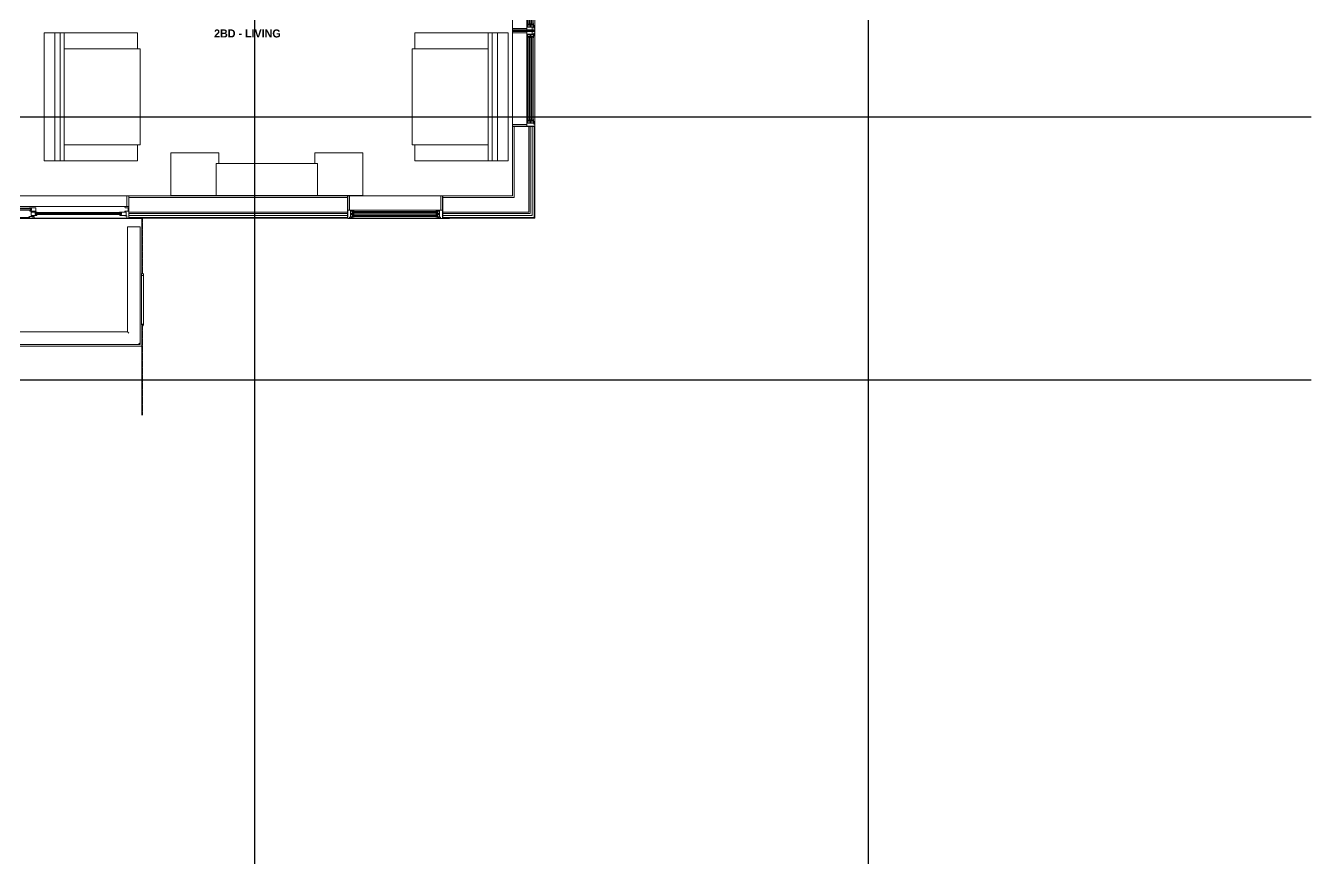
# Model space of a CAD drawing. Header units: inches. Extents: x -4093 to -1777, y 9773 to 12264.
# Drawn here: x -2259.3 to -1777.2, y 11007.9 to 11320.1 of the extents above; entities that cross this region are included whole.
import ezdxf

# ---------------------------------------------------------------- set-up
doc = ezdxf.new("R2010")
doc.units = ezdxf.units.IN
doc.header["$MEASUREMENT"] = 0
for name, pattern in [('Center 1_4_', [0.53125, 0.25, -0.09375, 0.09375, -0.09375]), ('Dash', [0.25, 0.125, -0.125]), ('Grid Line 1_2_', [0.875, 0.5, -0.125, 0.125, -0.125]), ('Hidden 1_8_', [0.1875, 0.125, -0.0625])]:
    doc.linetypes.add(name, pattern=pattern)
for name, color, linetype, lineweight in [('0-1', 7, 'Continuous', 5), ('0-2', 7, 'Continuous', 9), ('A-AREA-IDEN', 2, 'Continuous', 9), ('A-DETL-CNTR', 5, 'Center 1_4_', 9), ('A-DETL-GENF', 92, 'Continuous', 18), ('A-DETL-GENF-2', 92, 'Continuous', 9), ('A-DETL-GENF-HDLN', 1, 'Dash', 9), ('A-DETL-HDLN', 90, 'Hidden 1_8_', 9), ('A-DOOR', 31, 'Continuous', 18), ('A-DOOR-4', 31, 'Continuous', 9), ('A-DOOR-FRAM-2', 31, 'Continuous', 9), ('A-FLOR-1', 7, 'Continuous', 9), ('A-FLOR-2', 192, 'Continuous', 9), ('A-FLOR-HRAL', 11, 'Continuous', 9), ('A-GLAZ', 151, 'Continuous', 18), ('A-GLAZ-1', 151, 'Continuous', 9), ('A-GLAZ-2', 151, 'Continuous', 30), ('A-WALL', 113, 'Continuous', 18), ('A-WALL-3', 113, 'Continuous', 9), ('I-FURN', 30, 'Continuous', 9), ('I-FURN-1', 7, 'Continuous', 9), ('S-BEAM', 12, 'Continuous', 9), ('S-GRID-1', 1, 'Grid Line 1_2_', 30)]:
    doc.layers.add(name, color=color, linetype=linetype, lineweight=lineweight)
doc.styles.add('Century Gothic_B', font='GOTHICB.TTF', dxfattribs={"height": 3})

# ---------------------------------------------------------------- blocks, each defined once
blk = doc.blocks.new('Entertainment_Center_14771 - Entertainment_Center_14771-V36-BACKGROUND - 3RD FLOOR')
at = {"layer": 'I-FURN-1'}
for p, q in [((-18, 10), (-36, 10)), ((-36, 10), (-36, -6)), ((-34.85, 10.03), (-35.34, 10.03)), ((-35.34, 10.03), (-35.34, 10)), ((-34.85, 10), (-34.85, 10.03)), ((-18.66, 10.03), (-19.66, 10.03)), ((-19.66, 10.03), (-19.66, 10)), ((-18.66, 10), (-18.66, 10.03)), ((-18, 6), (-18, 10)), ((36, 10), (18, 10)), ((18, 10), (18, 6)), ((18.66, 10.03), (18.66, 10)), ((19.66, 10.03), (18.66, 10.03)), ((19.66, 10), (19.66, 10.03)), ((35.34, 10.03), (34.85, 10.03)), ((34.85, 10.03), (34.85, 10)), ((35.34, 10), (35.34, 10.03)), ((36, -6), (36, 10)), ((19, 6), (-19, 6)), ((-19, 6), (-19, -6)), ((19, -6), (19, 6)), ((-36, -6), (-19, -6)), ((-36, -6.13), (-36, -6)), ((-36, -6), (-19, -6)), ((-19, -6), (19, -6)), ((-19, -6.13), (-19, -6)), ((-19, -6), (19, -6)), ((19, -6.13), (-19, -6.13)), ((19, -6), (36, -6)), ((19, -6), (19, -6.13)), ((19, -6), (36, -6)), ((36, -6.13), (36, -6))]:
    blk.add_line(p, q, dxfattribs=at)
blk = doc.blocks.new('Couch-Both_Arms-Generic - 2-1352635-BACKGROUND - 3RD FLOOR')
at = {"layer": 'I-FURN'}
for p, q in [((-24, 13.5), (24, 13.5)), ((24, 13.5), (-24, 13.5)), ((-24, 13.5), (-24, 10)), ((-24, 11.5), (24, 11.5)), ((-24, 10), (-24, -17.5)), ((-24, 10), (24, 10)), ((-18, -17.5), (-18, 10)), ((18, 10), (18, -17.5)), ((24, 10), (24, 13.5)), ((24, -17.5), (24, 10)), ((-24, -17.5), (-18, -17.5)), ((-18, -17.5), (-18, -18.5)), ((-18, -18.5), (18, -18.5)), ((18, -18.5), (18, -17.5)), ((18, -17.5), (24, -17.5))]:
    blk.add_line(p, q, dxfattribs=at)
at = {"layer": 'I-FURN-1'}
for p, q in [((24, 17.5), (-24, 17.5)), ((-24, 17.5), (-24, 13.5)), ((24, 13.5), (24, 17.5))]:
    blk.add_line(p, q, dxfattribs=at)
blk = doc.blocks.new('Couch-Both_Arms-Generic - 2-1523460-BACKGROUND - 3RD FLOOR')
at = {"layer": 'I-FURN'}
for p, q in [((-24, 17.5), (-18, 17.5)), ((-24, -10), (-24, 17.5)), ((-18, 18.5), (18, 18.5)), ((-18, 17.5), (-18, 18.5)), ((-18, 17.5), (-18, -10)), ((18, 18.5), (18, 17.5)), ((18, 17.5), (24, 17.5)), ((18, -10), (18, 17.5)), ((24, 17.5), (24, -10)), ((-24, -10), (24, -10)), ((-24, -13.5), (-24, -10)), ((-24, -11.5), (24, -11.5)), ((-24, -13.5), (24, -13.5)), ((24, -13.5), (-24, -13.5)), ((24, -10), (24, -13.5))]:
    blk.add_line(p, q, dxfattribs=at)
at = {"layer": 'I-FURN-1'}
for p, q in [((-24, -17.5), (-24, -13.5)), ((24, -13.5), (24, -17.5)), ((24, -17.5), (-24, -17.5))]:
    blk.add_line(p, q, dxfattribs=at)
blk = doc.blocks.new('CTR - 1st Phase - Unit Layouts_rvt-1-BACKGROUND - 3RD FLOOR')
at = {"layer": 'A-FLOR-1'}
blk.add_line((-2291.45, 11256.26), (-2221.32, 11256.26), dxfattribs=at)
blk.add_line((-2291.45, 11256.26), (-2221.32, 11256.26), dxfattribs=at)
at = {"layer": '0-2'}
for name, p, rotation in [('Couch-Both_Arms-Generic - 2-1352635-BACKGROUND - 3RD FLOOR', (-2234.86, 11293.34), 89.99999999998053), ('Couch-Both_Arms-Generic - 2-1523460-BACKGROUND - 3RD FLOOR', (-2095.86, 11293.34), 89.99999999999646)]:
    blk.add_blockref(name, p, dxfattribs=dict(at, rotation=rotation))
blk.add_blockref('Entertainment_Center_14771 - Entertainment_Center_14771-V36-BACKGROUND - 3RD FLOOR', (-2168.87, 11262.39), dxfattribs=at)
blk = doc.blocks.new('CTR - 1st Phase - Structure_rvt-1-BACKGROUND - 3RD FLOOR')
at = {"layer": 'S-GRID-1'}
for p, q in [((-2173.32, 9772.61), (-2173.32, 12247.5)), ((-1943.32, 9772.61), (-1943.32, 12247.5)), ((-1777.25, 11285.79), (-4076.95, 11285.79)), ((-1777.25, 11187.19), (-4076.95, 11187.19))]:
    blk.add_line(p, q, dxfattribs=at)
blk = doc.blocks.new('Window-Double_Hung-Marvin-Essential - 1-WIDE _TEMP LOWER_ ESDH3066-3454269-BACKGROUND - 3RD FLOOR')
at = {"layer": 'A-DETL-GENF'}
for p, q in [((-19.25, -3.23), (-19.25, -3.19)), ((-19.25, -3.19), (-17.9, -3.19)), ((-17.75, -3.23), (-19.25, -3.23)), ((-17.9, -3.19), (-17.9, -3.08)), ((-17.9, -3.08), (-17.75, -3.08)), ((-16.72, -1.19), (-17.75, -1.19)), ((-17.75, -4.28), (-17.75, -1.19)), ((-17.75, -4.28), (-17.16, -4.28)), ((-17.08, -3.87), (-17.16, -4.28)), ((-17.08, -3.87), (-16.19, -3.87)), ((-16.85, -4.25), (-16.85, -3.87)), ((-16.3, -4.25), (-16.85, -4.25)), ((-16.72, -3.77), (-16.72, -1.19)), ((-16.38, -3.77), (-16.72, -3.77)), ((-16.56, -1.53), (-15.34, -1.53)), ((-16.56, -1.53), (-16.56, -2.47)), ((-15.34, -2.47), (-16.56, -2.47)), ((-16.56, -2.75), (-15.34, -2.75)), ((-16.56, -2.75), (-16.56, -3.69)), ((-15.34, -3.69), (-16.56, -3.69)), ((-16.38, -3.87), (-16.38, -3.77)), ((-16.18, -4.01), (-16.3, -4.01)), ((-16.3, -4.01), (-16.3, -4.25)), ((-16.19, -3.87), (-16.19, -3.97)), ((-16.19, -3.97), (-16.1, -3.97)), ((-16.18, -4.22), (-16.18, -4.01)), ((-16.18, -4.22), (-16.1, -4.22)), ((-16.1, -3.97), (-16.1, -4.22)), ((-15.28, -1.65), (-15.94, -1.65)), ((-15.94, -1.65), (-15.94, -2.37)), ((-15.94, -2.37), (-15.28, -2.37)), ((-15.28, -2.87), (-15.94, -2.87)), ((-15.94, -2.87), (-15.94, -3.59)), ((-15.94, -3.59), (-15.28, -3.59)), ((15.84, -1.66), (-15.84, -1.66)), ((-15.84, -1.66), (-15.84, -2.35)), ((15.84, -1.79), (-15.84, -1.79)), ((15.84, -2.23), (-15.84, -2.23)), ((15.84, -2.35), (-15.84, -2.35)), ((15.84, -2.88), (-15.84, -2.88)), ((-15.84, -2.88), (-15.84, -3.57)), ((15.84, -3.01), (-15.84, -3.01)), ((15.84, -3.45), (-15.84, -3.45)), ((15.84, -3.57), (-15.84, -3.57)), ((-15.54, -1.79), (-15.54, -2.23)), ((-15.54, -3.01), (-15.54, -3.45)), ((-15.34, -1.53), (-15.28, -1.59)), ((-15.34, -2.47), (-15.28, -2.41)), ((-15.34, -2.75), (-15.28, -2.81)), ((-15.34, -3.69), (-15.28, -3.63)), ((-15.28, -1.59), (-15.28, -1.65)), ((-15.28, -2.37), (-15.28, -2.41)), ((-15.28, -2.81), (-15.28, -2.87)), ((-15.28, -3.59), (-15.28, -3.63)), ((15.34, -1.53), (15.28, -1.59)), ((15.28, -1.59), (15.28, -1.65)), ((15.28, -1.65), (15.94, -1.65)), ((15.28, -2.37), (15.28, -2.41)), ((15.94, -2.37), (15.28, -2.37)), ((15.34, -2.47), (15.28, -2.41)), ((15.34, -2.75), (15.28, -2.81)), ((15.28, -2.81), (15.28, -2.87)), ((15.28, -2.87), (15.94, -2.87)), ((15.28, -3.59), (15.28, -3.63)), ((15.94, -3.59), (15.28, -3.59)), ((15.34, -3.69), (15.28, -3.63)), ((16.56, -1.53), (15.34, -1.53)), ((15.34, -2.47), (16.56, -2.47)), ((16.56, -2.75), (15.34, -2.75)), ((15.34, -3.69), (16.56, -3.69)), ((15.54, -1.79), (15.54, -2.23)), ((15.54, -3.01), (15.54, -3.45)), ((15.84, -1.66), (15.84, -2.35)), ((15.84, -2.88), (15.84, -3.57)), ((15.94, -1.65), (15.94, -2.37)), ((15.94, -2.87), (15.94, -3.59)), ((16.19, -3.97), (16.1, -3.97)), ((16.1, -3.97), (16.1, -4.22)), ((16.18, -4.22), (16.1, -4.22)), ((16.18, -4.22), (16.18, -4.01)), ((16.18, -4.01), (16.3, -4.01)), ((17.08, -3.87), (16.19, -3.87)), ((16.19, -3.87), (16.19, -3.97)), ((16.3, -4.01), (16.3, -4.25)), ((16.3, -4.25), (16.85, -4.25)), ((16.38, -3.87), (16.38, -3.77)), ((16.38, -3.77), (16.72, -3.77)), ((16.56, -1.53), (16.56, -2.47)), ((16.56, -2.75), (16.56, -3.69)), ((16.72, -3.77), (16.72, -1.19)), ((16.72, -1.19), (17.75, -1.19)), ((16.85, -4.25), (16.85, -3.87)), ((17.08, -3.87), (17.16, -4.28)), ((17.75, -4.28), (17.16, -4.28)), ((17.75, -4.28), (17.75, -1.19)), ((17.9, -3.08), (17.75, -3.08)), ((17.75, -3.23), (19.25, -3.23)), ((17.9, -3.19), (17.9, -3.08)), ((19.25, -3.19), (17.9, -3.19)), ((19.25, -3.23), (19.25, -3.19))]:
    blk.add_line(p, q, dxfattribs=at)
at = {"layer": 'A-DETL-GENF-HDLN'}
blk.add_line((16.1, -4.22), (-16.5, -4.22), dxfattribs=at)
at = {"layer": 'A-GLAZ'}
for p, q in [((-17.13, 4.19), (-17.75, 4.19)), ((-17.13, -1.16), (-17.13, 4.19)), ((17.12, 4.19), (17.75, 4.19)), ((17.12, 4.19), (17.12, -1.16))]:
    blk.add_line(p, q, dxfattribs=at)
at = {"layer": 'A-GLAZ-1'}
for p, q in [((-17.75, 4.19), (17.75, 4.19)), ((-17.75, -1.19), (17.75, -1.19)), ((17.75, -4.28), (-17.75, -4.28)), ((17.75, -4.19), (20.46, -4.19)), ((20.46, -4.25), (17.75, -4.25)), ((20.46, -4.19), (20.46, -4.25))]:
    blk.add_line(p, q, dxfattribs=at)
at = {"layer": 'A-GLAZ-2'}
for p, q in [((-17.75, -1.16), (-17.75, 4.19)), ((17.75, 4.19), (17.75, -1.16)), ((-17.75, -4.28), (-17.75, -1.19)), ((17.75, -1.19), (17.75, -4.28))]:
    blk.add_line(p, q, dxfattribs=at)
blk = doc.blocks.new('Window-Double_Hung-Marvin-Essential - 2-WIDE _TEMP ALL LOW_ ESDH3066-3454268-BACKGROUND - 3RD FLOOR')
at = {"layer": 'A-DETL-GENF'}
for p, q in [((-19.25, 3.23), (-19.25, 3.19)), ((-17.75, 3.23), (-19.25, 3.23)), ((-19.25, 3.19), (-17.9, 3.19)), ((-17.9, 3.19), (-17.9, 3.08)), ((-17.9, 3.08), (-17.75, 3.08)), ((-17.75, 4.28), (-17.16, 4.28)), ((-17.75, 4.28), (-17.75, 1.19)), ((-16.72, 1.19), (-17.75, 1.19)), ((-17.08, 3.87), (-17.16, 4.28)), ((-17.08, 3.87), (-16.19, 3.87)), ((-16.85, 4.25), (-16.85, 3.87)), ((-16.3, 4.25), (-16.85, 4.25)), ((-16.38, 3.77), (-16.72, 3.77)), ((-16.72, 3.77), (-16.72, 1.19)), ((-15.34, 3.69), (-16.56, 3.69)), ((-16.56, 2.75), (-16.56, 3.69)), ((-16.56, 2.75), (-15.34, 2.75)), ((-15.34, 2.47), (-16.56, 2.47)), ((-16.56, 1.53), (-16.56, 2.47)), ((-16.56, 1.53), (-15.34, 1.53)), ((-16.38, 3.87), (-16.38, 3.77)), ((-16.3, 4.01), (-16.3, 4.25)), ((-16.18, 4.01), (-16.3, 4.01)), ((-16.19, 3.97), (-16.1, 3.97)), ((-16.19, 3.87), (-16.19, 3.97)), ((-16.18, 4.22), (-16.1, 4.22)), ((-16.18, 4.22), (-16.18, 4.01)), ((-16.1, 3.97), (-16.1, 4.22)), ((-15.94, 2.87), (-15.94, 3.59)), ((-15.94, 3.59), (-15.28, 3.59)), ((-15.28, 2.87), (-15.94, 2.87)), ((-15.94, 1.65), (-15.94, 2.37)), ((-15.94, 2.37), (-15.28, 2.37)), ((-15.28, 1.65), (-15.94, 1.65)), ((15.84, 3.57), (-15.84, 3.57)), ((-15.84, 2.88), (-15.84, 3.57)), ((15.84, 3.45), (-15.84, 3.45)), ((15.84, 3.01), (-15.84, 3.01)), ((15.84, 2.88), (-15.84, 2.88)), ((15.84, 2.35), (-15.84, 2.35)), ((-15.84, 1.66), (-15.84, 2.35)), ((15.84, 2.23), (-15.84, 2.23)), ((15.84, 1.79), (-15.84, 1.79)), ((15.84, 1.66), (-15.84, 1.66)), ((-15.54, 3.01), (-15.54, 3.45)), ((-15.54, 1.79), (-15.54, 2.23)), ((-15.34, 3.69), (-15.28, 3.63)), ((-15.34, 2.75), (-15.28, 2.81)), ((-15.34, 2.47), (-15.28, 2.41)), ((-15.34, 1.53), (-15.28, 1.59)), ((-15.28, 3.59), (-15.28, 3.63)), ((-15.28, 2.81), (-15.28, 2.87)), ((-15.28, 2.37), (-15.28, 2.41)), ((-15.28, 1.59), (-15.28, 1.65)), ((15.34, 3.69), (15.28, 3.63)), ((15.28, 3.59), (15.28, 3.63)), ((15.94, 3.59), (15.28, 3.59)), ((15.28, 2.81), (15.28, 2.87)), ((15.28, 2.87), (15.94, 2.87)), ((15.34, 2.75), (15.28, 2.81)), ((15.34, 2.47), (15.28, 2.41)), ((15.28, 2.37), (15.28, 2.41)), ((15.94, 2.37), (15.28, 2.37)), ((15.28, 1.59), (15.28, 1.65)), ((15.28, 1.65), (15.94, 1.65)), ((15.34, 1.53), (15.28, 1.59)), ((15.34, 3.69), (16.56, 3.69)), ((16.56, 2.75), (15.34, 2.75)), ((15.34, 2.47), (16.56, 2.47)), ((16.56, 1.53), (15.34, 1.53)), ((15.54, 3.01), (15.54, 3.45)), ((15.54, 1.79), (15.54, 2.23)), ((15.84, 2.88), (15.84, 3.57)), ((15.84, 1.66), (15.84, 2.35)), ((15.94, 2.87), (15.94, 3.59)), ((15.94, 1.65), (15.94, 2.37)), ((16.18, 4.22), (16.1, 4.22)), ((16.1, 3.97), (16.1, 4.22)), ((16.19, 3.97), (16.1, 3.97)), ((16.18, 4.22), (16.18, 4.01)), ((16.18, 4.01), (16.3, 4.01)), ((16.19, 3.87), (16.19, 3.97)), ((17.08, 3.87), (16.19, 3.87)), ((16.3, 4.01), (16.3, 4.25)), ((16.3, 4.25), (16.85, 4.25)), ((16.38, 3.87), (16.38, 3.77)), ((16.38, 3.77), (16.72, 3.77)), ((16.56, 2.75), (16.56, 3.69)), ((16.56, 1.53), (16.56, 2.47)), ((16.72, 3.77), (16.72, 1.19)), ((16.72, 1.19), (17.75, 1.19)), ((16.85, 4.25), (16.85, 3.87)), ((17.08, 3.87), (17.16, 4.28)), ((17.75, 4.28), (17.16, 4.28)), ((17.75, 4.28), (17.75, 1.19)), ((17.75, 3.23), (19.25, 3.23)), ((17.9, 3.08), (17.75, 3.08)), ((17.9, 3.19), (17.9, 3.08)), ((19.25, 3.19), (17.9, 3.19)), ((19.25, 3.23), (19.25, 3.19))]:
    blk.add_line(p, q, dxfattribs=at)
at = {"layer": 'A-DETL-GENF-HDLN'}
blk.add_line((16.1, 4.22), (-16.5, 4.22), dxfattribs=at)
at = {"layer": 'A-GLAZ'}
for p, q in [((-17.13, 1.16), (-17.13, -4.19)), ((17.12, -4.19), (17.12, 1.16)), ((-17.13, -4.19), (-17.75, -4.19)), ((17.12, -4.19), (17.75, -4.19))]:
    blk.add_line(p, q, dxfattribs=at)
at = {"layer": 'A-GLAZ-1'}
for p, q in [((17.75, 4.28), (-17.75, 4.28)), ((-17.75, 1.19), (17.75, 1.19)), ((20.21, 4.25), (17.75, 4.25)), ((17.75, 4.19), (20.21, 4.19)), ((20.21, 4.19), (20.21, 4.25)), ((-17.75, -4.19), (17.75, -4.19))]:
    blk.add_line(p, q, dxfattribs=at)
at = {"layer": 'A-GLAZ-2'}
for p, q in [((-17.75, 4.28), (-17.75, 1.19)), ((-17.75, 1.16), (-17.75, -4.19)), ((17.75, 1.19), (17.75, 4.28)), ((17.75, -4.19), (17.75, 1.16))]:
    blk.add_line(p, q, dxfattribs=at)
blk = doc.blocks.new('Door-Sliding-Marvin-2_Panel_Patio_Door-Essential - LR-MARVIN ESSENTIAL SLIDING - 6_-0_X6_-10_ - 3RD FLOOR-3441016-BACKGROUND - 3RD FLOOR')
at = {"layer": 'A-DETL-GENF'}
for p, q in [((-37.25, 3.19), (-37.25, 3.23)), ((-35.75, 3.23), (-37.25, 3.23)), ((-35.91, 3.19), (-37.25, 3.19)), ((-35.91, 3.19), (-35.91, 3.08)), ((-35.75, 3.08), (-35.91, 3.08)), ((-35, 4.28), (-35.75, 4.28)), ((-35.75, 4.28), (-35.75, -0.19)), ((-35.5, 1.62), (-35.5, 0.25)), ((-35.5, 1.62), (-34.25, 1.62)), ((-35.5, 0.25), (-34.39, 0.25)), ((-35, 3.31), (-35, 4.28)), ((-34.25, 3.31), (-35, 3.31)), ((-34.81, 3.19), (-32.46, 3.19)), ((-34.81, 1.94), (-34.81, 3.19)), ((-32.41, 1.94), (-34.81, 1.94)), ((-34.39, 0.25), (-34.25, 0.1)), ((-34.25, 3.19), (-34.25, 3.31)), ((-34.25, 1.62), (-34.25, 1.94)), ((-34.25, -0.19), (-34.25, 0.1)), ((-32.38, 2.87), (-33.09, 2.87)), ((-33.09, 2.87), (-33.09, 2.12)), ((-33.09, 2.12), (-32.34, 2.12)), ((-32.98, 2.87), (-0.77, 2.87)), ((-32.98, 2.72), (-32.98, 2.87)), ((-32.98, 2.72), (-0.77, 2.72)), ((-32.98, 2.27), (-0.77, 2.27)), ((-32.98, 2.27), (-32.98, 2.12)), ((-32.98, 2.12), (-0.77, 2.12)), ((-32.87, 2.72), (-32.87, 2.27)), ((-32.61, 2.72), (-32.61, 2.27)), ((-32.46, 3.19), (-32.38, 2.87)), ((-32.34, 2), (-32.41, 1.94)), ((-32.34, 2.12), (-32.34, 2)), ((-0.66, 2.12), (-1.41, 2.12)), ((-1.41, 2.12), (-1.41, 2)), ((-1.41, 2), (-1.34, 1.94)), ((-1.29, 3.19), (-1.38, 2.87)), ((-1.38, 2.87), (-0.66, 2.87)), ((-1.34, 1.94), (0.87, 1.94)), ((0.87, 3.19), (-1.29, 3.19)), ((-1.14, 2.72), (-1.14, 2.27)), ((-0.88, 2.72), (-0.88, 2.27)), ((0.24, 1.82), (-0.88, 1.72)), ((-0.88, 0.25), (-0.88, 1.72)), ((-0.88, 1.5), (1.29, 1.5)), ((1.34, 0.25), (-0.88, 0.25)), ((-0.77, 2.72), (-0.77, 2.87)), ((-0.77, 2.27), (-0.77, 2.12)), ((-0.66, 2.87), (-0.66, 2.12)), ((-0.43, 1.68), (0.43, 1.76)), ((-0.43, 1.58), (-0.43, 1.68)), ((-0.24, 1.58), (-0.43, 1.58)), ((-0.24, 4.05), (-0.24, 3.53)), ((0.34, 4.05), (-0.24, 4.05)), ((-0.24, 3.53), (1.51, 3.53)), ((-0.24, 1.62), (0.87, 1.72)), ((-0.24, 1.62), (-0.24, 1.7)), ((-0.24, 1.51), (-0.24, 1.58)), ((0.24, 1.93), (0.24, 1.86)), ((0.24, 1.86), (0.43, 1.86)), ((0.24, 1.82), (0.24, 1.74)), ((0.6, 4.36), (0.34, 4.05)), ((0.43, 1.86), (0.43, 1.76)), ((1.35, 4.36), (0.6, 4.36)), ((0.66, 1.19), (0.66, 0.44)), ((1.37, 1.19), (0.66, 1.19)), ((0.66, 0.44), (1.41, 0.44)), ((0.77, 1.19), (33.04, 1.19)), ((0.77, 1.04), (0.77, 1.19)), ((0.77, 1.04), (33.04, 1.04)), ((0.77, 0.58), (33.04, 0.58)), ((0.77, 0.58), (0.77, 0.44)), ((0.77, 0.44), (33.04, 0.44)), ((0.87, 1.72), (0.87, 3.19)), ((0.88, 1.04), (0.88, 0.58)), ((1.14, 1.04), (1.14, 0.58)), ((1.29, 1.5), (1.37, 1.19)), ((1.41, 0.31), (1.34, 0.25)), ((1.35, 4.05), (1.35, 4.36)), ((1.35, 4.05), (1.51, 4.05)), ((1.41, 0.44), (1.41, 0.31)), ((1.51, 3.69), (1.51, 4.05)), ((1.71, 3.69), (1.51, 3.69)), ((1.51, 3.65), (1.75, 3.65)), ((1.51, 3.53), (1.51, 3.65)), ((1.64, 3.83), (1.64, 3.94)), ((1.75, 3.94), (1.64, 3.94)), ((1.64, 3.83), (1.71, 3.83)), ((1.71, 3.83), (1.71, 3.69)), ((1.75, 3.65), (1.75, 3.94)), ((33.16, 0.44), (32.41, 0.44)), ((32.41, 0.44), (32.41, 0.31)), ((32.41, 0.31), (32.47, 0.25)), ((32.52, 1.5), (32.44, 1.19)), ((32.44, 1.19), (33.16, 1.19)), ((32.47, 0.25), (34.84, 0.25)), ((34.84, 1.5), (32.52, 1.5)), ((32.68, 1.04), (32.68, 0.58)), ((32.93, 1.04), (32.93, 0.58)), ((33.01, 3.94), (33.12, 3.94)), ((33.01, 3.65), (33.01, 3.94)), ((33.25, 3.65), (33.01, 3.65)), ((33.04, 1.04), (33.04, 1.19)), ((33.04, 0.58), (33.04, 0.44)), ((33.12, 3.83), (33.05, 3.83)), ((33.05, 3.83), (33.05, 3.69)), ((33.05, 3.69), (33.25, 3.69)), ((33.12, 3.83), (33.12, 3.94)), ((33.16, 1.19), (33.16, 0.44)), ((33.25, 3.69), (33.25, 4.05)), ((33.41, 4.05), (33.25, 4.05)), ((33.25, 3.53), (33.25, 3.65)), ((35, 3.53), (33.25, 3.53)), ((33.41, 4.05), (33.41, 4.36)), ((33.41, 4.36), (34.16, 4.36)), ((34.16, 4.36), (34.42, 4.05)), ((34.25, 3.19), (34.25, 3.31)), ((34.25, 3.31), (35, 3.31)), ((34.81, 3.19), (34.25, 3.19)), ((34.81, 1.94), (34.25, 1.94)), ((34.25, 1.62), (34.25, 1.94)), ((35.5, 1.62), (34.25, 1.62)), ((34.39, 0.25), (34.25, 0.1)), ((34.25, -0.19), (34.25, 0.1)), ((35.5, 0.25), (34.39, 0.25)), ((34.42, 4.05), (35, 4.05)), ((34.81, 1.94), (34.81, 3.19)), ((34.84, 0.25), (34.84, 1.5)), ((35, 4.28), (35.75, 4.28)), ((35, 3.31), (35, 4.28)), ((35.5, 1.62), (35.5, 0.25)), ((35.75, 4.28), (35.75, -0.19)), ((35.75, 3.23), (37.25, 3.23)), ((35.75, 3.08), (35.9, 3.08)), ((35.9, 3.19), (35.9, 3.08)), ((35.9, 3.19), (37.25, 3.19)), ((37.25, 3.19), (37.25, 3.23)), ((-35.75, -0.19), (-34.25, -0.19)), ((35.75, -0.19), (34.25, -0.19))]:
    blk.add_line(p, q, dxfattribs=at)
at = {"layer": 'A-DETL-GENF-2'}
for p, q in [((-32.87, 2.72), (-32.87, 2.27)), ((-32.61, 2.72), (-32.61, 2.27))]:
    blk.add_line(p, q, dxfattribs=at)
at = {"layer": 'A-DETL-GENF-HDLN'}
blk.add_line((1.75, 3.94), (33.01, 3.94), dxfattribs=at)
at = {"layer": 'A-DOOR'}
for p, q in [((-35.06, -0.22), (-35.75, -0.22)), ((-35.75, -0.22), (-35.75, -4.19)), ((-35.75, -4.19), (-35.06, -4.19)), ((-35.06, -4.19), (-35.06, -0.22)), ((35.06, -0.22), (35.06, -4.19)), ((35.75, -0.22), (35.06, -0.22)), ((35.06, -4.19), (35.75, -4.19)), ((35.75, -4.19), (35.75, -0.22))]:
    blk.add_line(p, q, dxfattribs=at)
at = {"layer": 'A-DOOR-4'}
for p, q in [((-35.75, 4.25), (-40.68, 4.25)), ((-40.68, 4.25), (-40.68, 4.19)), ((-35.75, 4.25), (35.75, 4.25)), ((-35.75, 4.19), (-35.75, 4.25)), ((-35.75, 4.19), (35.75, 4.19)), ((35.75, 4.25), (35.75, 4.19))]:
    blk.add_line(p, q, dxfattribs=at)
at = {"layer": 'A-DOOR-FRAM-2'}
for p, q in [((35.75, 4.28), (-35.75, 4.28)), ((-35.75, 4.28), (-35.75, -0.19)), ((35.75, -0.19), (35.75, 4.28)), ((-35.75, -0.19), (35.75, -0.19))]:
    blk.add_line(p, q, dxfattribs=at)
blk = doc.blocks.new('Window-Double_Hung-Marvin-Essential - 2-WIDE _TEMP ALL LOW_ ESDH3066-3454271-BACKGROUND - 3RD FLOOR')
at = {"layer": 'A-DETL-GENF'}
for p, q in [((-19.25, -3.23), (-19.25, -3.19)), ((-19.25, -3.19), (-17.9, -3.19)), ((-17.75, -3.23), (-19.25, -3.23)), ((-17.9, -3.19), (-17.9, -3.08)), ((-17.9, -3.08), (-17.75, -3.08)), ((-16.72, -1.19), (-17.75, -1.19)), ((-17.75, -4.28), (-17.75, -1.19)), ((-17.75, -4.28), (-17.16, -4.28)), ((-17.08, -3.87), (-17.16, -4.28)), ((-17.08, -3.87), (-16.19, -3.87)), ((-16.85, -4.25), (-16.85, -3.87)), ((-16.3, -4.25), (-16.85, -4.25)), ((-16.72, -3.77), (-16.72, -1.19)), ((-16.38, -3.77), (-16.72, -3.77)), ((-16.56, -1.53), (-15.34, -1.53)), ((-16.56, -1.53), (-16.56, -2.47)), ((-15.34, -2.47), (-16.56, -2.47)), ((-16.56, -2.75), (-15.34, -2.75)), ((-16.56, -2.75), (-16.56, -3.69)), ((-15.34, -3.69), (-16.56, -3.69)), ((-16.38, -3.87), (-16.38, -3.77)), ((-16.18, -4.01), (-16.3, -4.01)), ((-16.3, -4.01), (-16.3, -4.25)), ((-16.19, -3.87), (-16.19, -3.97)), ((-16.19, -3.97), (-16.1, -3.97)), ((-16.18, -4.22), (-16.18, -4.01)), ((-16.18, -4.22), (-16.1, -4.22)), ((-16.1, -3.97), (-16.1, -4.22)), ((-15.28, -1.65), (-15.94, -1.65)), ((-15.94, -1.65), (-15.94, -2.37)), ((-15.94, -2.37), (-15.28, -2.37)), ((-15.28, -2.87), (-15.94, -2.87)), ((-15.94, -2.87), (-15.94, -3.59)), ((-15.94, -3.59), (-15.28, -3.59)), ((15.84, -1.66), (-15.84, -1.66)), ((-15.84, -1.66), (-15.84, -2.35)), ((15.84, -1.79), (-15.84, -1.79)), ((15.84, -2.23), (-15.84, -2.23)), ((15.84, -2.35), (-15.84, -2.35)), ((15.84, -2.88), (-15.84, -2.88)), ((-15.84, -2.88), (-15.84, -3.57)), ((15.84, -3.01), (-15.84, -3.01)), ((15.84, -3.45), (-15.84, -3.45)), ((15.84, -3.57), (-15.84, -3.57)), ((-15.54, -1.79), (-15.54, -2.23)), ((-15.54, -3.01), (-15.54, -3.45)), ((-15.34, -1.53), (-15.28, -1.59)), ((-15.34, -2.47), (-15.28, -2.41)), ((-15.34, -2.75), (-15.28, -2.81)), ((-15.34, -3.69), (-15.28, -3.63)), ((-15.28, -1.59), (-15.28, -1.65)), ((-15.28, -2.37), (-15.28, -2.41)), ((-15.28, -2.81), (-15.28, -2.87)), ((-15.28, -3.59), (-15.28, -3.63)), ((15.34, -1.53), (15.28, -1.59)), ((15.28, -1.59), (15.28, -1.65)), ((15.28, -1.65), (15.94, -1.65)), ((15.28, -2.37), (15.28, -2.41)), ((15.94, -2.37), (15.28, -2.37)), ((15.34, -2.47), (15.28, -2.41)), ((15.34, -2.75), (15.28, -2.81)), ((15.28, -2.81), (15.28, -2.87)), ((15.28, -2.87), (15.94, -2.87)), ((15.28, -3.59), (15.28, -3.63)), ((15.94, -3.59), (15.28, -3.59)), ((15.34, -3.69), (15.28, -3.63)), ((16.56, -1.53), (15.34, -1.53)), ((15.34, -2.47), (16.56, -2.47)), ((16.56, -2.75), (15.34, -2.75)), ((15.34, -3.69), (16.56, -3.69)), ((15.54, -1.79), (15.54, -2.23)), ((15.54, -3.01), (15.54, -3.45)), ((15.84, -1.66), (15.84, -2.35)), ((15.84, -2.88), (15.84, -3.57)), ((15.94, -1.65), (15.94, -2.37)), ((15.94, -2.87), (15.94, -3.59)), ((16.19, -3.97), (16.1, -3.97)), ((16.1, -3.97), (16.1, -4.22)), ((16.18, -4.22), (16.1, -4.22)), ((16.18, -4.22), (16.18, -4.01)), ((16.18, -4.01), (16.3, -4.01)), ((17.08, -3.87), (16.19, -3.87)), ((16.19, -3.87), (16.19, -3.97)), ((16.3, -4.01), (16.3, -4.25)), ((16.3, -4.25), (16.85, -4.25)), ((16.38, -3.87), (16.38, -3.77)), ((16.38, -3.77), (16.72, -3.77)), ((16.56, -1.53), (16.56, -2.47)), ((16.56, -2.75), (16.56, -3.69)), ((16.72, -3.77), (16.72, -1.19)), ((16.72, -1.19), (17.75, -1.19)), ((16.85, -4.25), (16.85, -3.87)), ((17.08, -3.87), (17.16, -4.28)), ((17.75, -4.28), (17.16, -4.28)), ((17.75, -4.28), (17.75, -1.19)), ((17.9, -3.08), (17.75, -3.08)), ((17.75, -3.23), (19.25, -3.23)), ((17.9, -3.19), (17.9, -3.08)), ((19.25, -3.19), (17.9, -3.19)), ((19.25, -3.23), (19.25, -3.19))]:
    blk.add_line(p, q, dxfattribs=at)
at = {"layer": 'A-DETL-GENF-HDLN'}
blk.add_line((16.1, -4.22), (-16.5, -4.22), dxfattribs=at)
at = {"layer": 'A-GLAZ'}
for p, q in [((-17.13, 4.19), (-17.75, 4.19)), ((-17.13, -1.16), (-17.13, 4.19)), ((17.12, 4.19), (17.75, 4.19)), ((17.12, 4.19), (17.12, -1.16))]:
    blk.add_line(p, q, dxfattribs=at)
at = {"layer": 'A-GLAZ-1'}
for p, q in [((-17.75, 4.19), (17.75, 4.19)), ((-17.75, -1.19), (17.75, -1.19)), ((17.75, -4.28), (-17.75, -4.28)), ((17.75, -4.19), (20.21, -4.19)), ((20.21, -4.25), (17.75, -4.25)), ((20.21, -4.19), (20.21, -4.25))]:
    blk.add_line(p, q, dxfattribs=at)
at = {"layer": 'A-GLAZ-2'}
for p, q in [((-17.75, -1.16), (-17.75, 4.19)), ((17.75, 4.19), (17.75, -1.16)), ((-17.75, -4.28), (-17.75, -1.19)), ((17.75, -1.19), (17.75, -4.28))]:
    blk.add_line(p, q, dxfattribs=at)
blk = doc.blocks.new('Railing - Baluster_01-2700443-BACKGROUND - 3RD FLOOR')
at = {"layer": 'A-FLOR-HRAL'}
for p, q in [((-0.59, 1.18), (0.59, 1.18)), ((-0.59, 0.59), (-0.59, 1.18)), ((0.59, 1.18), (0.59, 0.59))]:
    blk.add_line(p, q, dxfattribs=at)
blk = doc.blocks.new('Railing - Railing-3415229-BACKGROUND - 3RD FLOOR')
at = {"layer": 'A-FLOR-HRAL'}
for p, q in [((-2329.9, 11244.64), (-2329.9, 11200.53)), ((-2329.9, 11244.64), (-2329.43, 11244.64)), ((-2329.43, 11244.64), (-2325.65, 11244.64)), ((-2325.65, 11244.64), (-2325.17, 11244.64)), ((-2325.17, 11205.25), (-2325.17, 11244.64)), ((-2221.07, 11244.64), (-2221.07, 11205.25)), ((-2221.07, 11244.64), (-2220.6, 11244.64)), ((-2220.6, 11244.64), (-2216.82, 11244.64)), ((-2216.82, 11244.64), (-2216.35, 11244.64)), ((-2216.35, 11200.53), (-2216.35, 11244.64)), ((-2221.07, 11205.25), (-2325.17, 11205.25)), ((-2329.9, 11200.53), (-2216.35, 11200.53))]:
    blk.add_line(p, q, dxfattribs=at)
for points, knots in [([(-2325.65, 11204.78), (-2325.61, 11204.82), (-2325.54, 11204.88), (-2325.47, 11204.96), (-2325.42, 11205.01), (-2325.38, 11205.04), (-2325.35, 11205.08), (-2325.32, 11205.11), (-2325.29, 11205.13), (-2325.26, 11205.16), (-2325.24, 11205.19), (-2325.21, 11205.22), (-2325.18, 11205.24), (-2325.17, 11205.25), (-2325.17, 11205.25)], [0, 0, 0, 0, 0.166667, 0.25, 0.333333, 0.375, 0.416667, 0.5, 0.541667, 0.583333, 0.666667, 0.75, 0.833333, 1, 1, 1, 1]), ([(-2220.6, 11204.78), (-2220.64, 11204.82), (-2220.7, 11204.88), (-2220.78, 11204.96), (-2220.83, 11205.01), (-2220.86, 11205.04), (-2220.9, 11205.08), (-2220.93, 11205.11), (-2220.96, 11205.13), (-2220.98, 11205.16), (-2221.01, 11205.19), (-2221.04, 11205.22), (-2221.07, 11205.24), (-2221.07, 11205.25), (-2221.07, 11205.25)], [0, 0, 0, 0, 0.166667, 0.25, 0.333333, 0.375, 0.416667, 0.5, 0.541667, 0.583333, 0.666667, 0.75, 0.833333, 1, 1, 1, 1]), ([(-2329.9, 11200.53), (-2329.9, 11200.53), (-2329.89, 11200.54), (-2329.86, 11200.56), (-2329.84, 11200.59), (-2329.81, 11200.62), (-2329.78, 11200.64), (-2329.75, 11200.67), (-2329.71, 11200.71), (-2329.67, 11200.75), (-2329.64, 11200.79), (-2329.6, 11200.83), (-2329.53, 11200.9), (-2329.47, 11200.96), (-2329.43, 11201)], [0, 0, 0, 0, 0.166667, 0.25, 0.333333, 0.416667, 0.458333, 0.5, 0.583333, 0.666667, 0.708333, 0.75, 0.833333, 1, 1, 1, 1]), ([(-2216.35, 11200.53), (-2216.35, 11200.53), (-2216.36, 11200.54), (-2216.38, 11200.56), (-2216.41, 11200.59), (-2216.44, 11200.62), (-2216.47, 11200.64), (-2216.49, 11200.67), (-2216.53, 11200.71), (-2216.58, 11200.75), (-2216.61, 11200.79), (-2216.65, 11200.83), (-2216.72, 11200.9), (-2216.78, 11200.96), (-2216.82, 11201)], [0, 0, 0, 0, 0.166667, 0.25, 0.333333, 0.416667, 0.458333, 0.5, 0.583333, 0.666667, 0.708333, 0.75, 0.833333, 1, 1, 1, 1])]:
    blk.add_open_spline(points, degree=3, knots=knots, dxfattribs=at)
blk.add_blockref('Railing - Baluster_01-2700443-BACKGROUND - 3RD FLOOR', (-2327.54, 11244.05))
blk = doc.blocks.new('Walls 70 - Walls 1-3381796-BACKGROUND - 3RD FLOOR')
at = {"layer": 'S-BEAM'}
for p, q in [((-2215.89, 11226.79), (-2215.89, 11207.85)), ((-2215.14, 11207.85), (-2215.14, 11226.79))]:
    blk.add_line(p, q, dxfattribs=at)
at = {"layer": 'S-BEAM', "flags": 128}
for points in [[(-2215.14, 11226.79), (-2215.16, 11226.88), (-2215.19, 11226.97), (-2215.24, 11227.05), (-2215.31, 11227.12), (-2215.39, 11227.16), (-2215.47, 11227.19), (-2215.56, 11227.19), (-2215.65, 11227.16), (-2215.73, 11227.12), (-2215.8, 11227.05), (-2215.85, 11226.97), (-2215.88, 11226.88), (-2215.89, 11226.79)], [(-2215.89, 11226.79), (-2215.88, 11226.69), (-2215.85, 11226.6), (-2215.8, 11226.52), (-2215.73, 11226.46), (-2215.65, 11226.41), (-2215.56, 11226.39), (-2215.47, 11226.39), (-2215.39, 11226.41), (-2215.31, 11226.46), (-2215.24, 11226.52), (-2215.19, 11226.6), (-2215.16, 11226.69), (-2215.14, 11226.79)]]:
    blk.add_lwpolyline(points, dxfattribs=at)
at = {"layer": 'S-BEAM'}
blk.add_ellipse((-2215.52, 11207.85), major_axis=(0.375, 0), ratio=0.93544, start_param=4.18879, end_param=6.283185, dxfattribs=at)

msp = doc.modelspace()

# ---------------------------------------------------------------- linework, layer by layer
at = {"layer": 'A-DETL-CNTR'}
for p, q in [((-2215.52, 11247.89), (-2215.52, 11227.19)), ((-2215.52, 11208.25), (-2215.52, 11174))]:
    msp.add_line(p, q, dxfattribs=at)
at = {"layer": 'A-DETL-HDLN'}
for p, q in [((-2215.71, 11247.83), (-2215.71, 11227.13)), ((-2215.71, 11208.31), (-2215.71, 11174))]:
    msp.add_line(p, q, dxfattribs=at)
at = {"layer": 'A-FLOR-2'}
for p, q in [((-2215.71, 11227.13), (-2215.71, 11247.83)), ((-2215.71, 11199.89), (-2215.71, 11207.93)), ((-2330.54, 11199.89), (-2215.71, 11199.89))]:
    msp.add_line(p, q, dxfattribs=at)
at = {"layer": 'A-WALL'}
for p, q in [((-2076.17, 11317.94), (-2076.17, 11318.44)), ((-2070.67, 11317.94), (-2070.67, 11318.44)), ((-2070.17, 11317.94), (-2070.17, 11318.44)), ((-2069.42, 11317.94), (-2069.42, 11318.44)), ((-2068.67, 11317.94), (-2068.67, 11318.44)), ((-2076.17, 11255.64), (-2076.17, 11282.44)), ((-2070.67, 11250.14), (-2070.67, 11282.44)), ((-2070.17, 11249.64), (-2070.17, 11282.44)), ((-2069.42, 11248.89), (-2069.42, 11282.44)), ((-2068.67, 11248.14), (-2068.67, 11282.44)), ((-2220.64, 11255.64), (-2138.54, 11255.64)), ((-2103.04, 11255.64), (-2076.17, 11255.64)), ((-2220.64, 11250.14), (-2138.54, 11250.14)), ((-2220.64, 11249.64), (-2138.54, 11249.64)), ((-2220.64, 11248.89), (-2138.54, 11248.89)), ((-2220.64, 11248.14), (-2138.54, 11248.14)), ((-2103.04, 11250.14), (-2070.67, 11250.14)), ((-2103.04, 11249.64), (-2070.17, 11249.64)), ((-2103.04, 11248.89), (-2069.42, 11248.89)), ((-2103.04, 11248.14), (-2068.67, 11248.14))]:
    msp.add_line(p, q, dxfattribs=at)
at = {"layer": 'A-WALL-3'}
for p, q in [((-2076.8, 11318.44), (-2076.8, 11317.94)), ((-2071.42, 11318.44), (-2071.45, 11318.44)), ((-2068.42, 11317.94), (-2068.42, 11318.44)), ((-2071.45, 11317.94), (-2071.42, 11317.94)), ((-2076.8, 11282.44), (-2076.8, 11256.26)), ((-2071.42, 11282.44), (-2071.45, 11282.44)), ((-2068.42, 11247.89), (-2068.42, 11279.98)), ((-2187.87, 11256.26), (-2220.64, 11256.26)), ((-2138.54, 11256.26), (-2149.87, 11256.26)), ((-2076.8, 11256.26), (-2103.04, 11256.26)), ((-2220.64, 11252.3), (-2220.64, 11252.26)), ((-2138.54, 11250.89), (-2138.54, 11250.92)), ((-2103.04, 11250.92), (-2103.04, 11250.89)), ((-2220.64, 11247.89), (-2138.54, 11247.89)), ((-2100.33, 11247.89), (-2068.42, 11247.89))]:
    msp.add_line(p, q, dxfattribs=at)

# ---------------------------------------------------------------- block references
at = {"layer": '0-1'}
for name in ['CTR - 1st Phase - Structure_rvt-1-BACKGROUND - 3RD FLOOR', 'CTR - 1st Phase - Unit Layouts_rvt-1-BACKGROUND - 3RD FLOOR']:
    msp.add_blockref(name, (0, 0), dxfattribs=at)
at = {"layer": 'A-DOOR-4', "rotation": 180}
msp.add_blockref('Door-Sliding-Marvin-2_Panel_Patio_Door-Essential - LR-MARVIN ESSENTIAL SLIDING - 6_-0_X6_-10_ - 3RD FLOOR-3441016-BACKGROUND - 3RD FLOOR', (-2256.39, 11252.08), dxfattribs=at)
at = {"layer": 'A-FLOR-HRAL'}
msp.add_blockref('Railing - Railing-3415229-BACKGROUND - 3RD FLOOR', (0, 0), dxfattribs=at)
at = {"layer": 'A-GLAZ-1'}
for name, p, rotation in [('Window-Double_Hung-Marvin-Essential - 2-WIDE _TEMP ALL LOW_ ESDH3066-3454271-BACKGROUND - 3RD FLOOR', (-2072.61, 11336.19), 89.99999999999991), ('Window-Double_Hung-Marvin-Essential - 2-WIDE _TEMP ALL LOW_ ESDH3066-3454268-BACKGROUND - 3RD FLOOR', (-2072.61, 11300.19), 269.9999999999999)]:
    msp.add_blockref(name, p, dxfattribs=dict(at, rotation=rotation))
msp.add_blockref('Window-Double_Hung-Marvin-Essential - 1-WIDE _TEMP LOWER_ ESDH3066-3454269-BACKGROUND - 3RD FLOOR', (-2120.79, 11252.08), dxfattribs=at)
at = {"layer": 'S-BEAM'}
msp.add_blockref('Walls 70 - Walls 1-3381796-BACKGROUND - 3RD FLOOR', (0, 0), dxfattribs=at)

# ---------------------------------------------------------------- texts
at = {"layer": 'A-AREA-IDEN', "insert": (-2188.64, 11318.65), "char_height": 3, "width": 31.411, "attachment_point": 1, "style": 'Century Gothic_B'}
msp.add_mtext('2BD - LIVING', dxfattribs=at)

doc.saveas('drawing.dxf')
